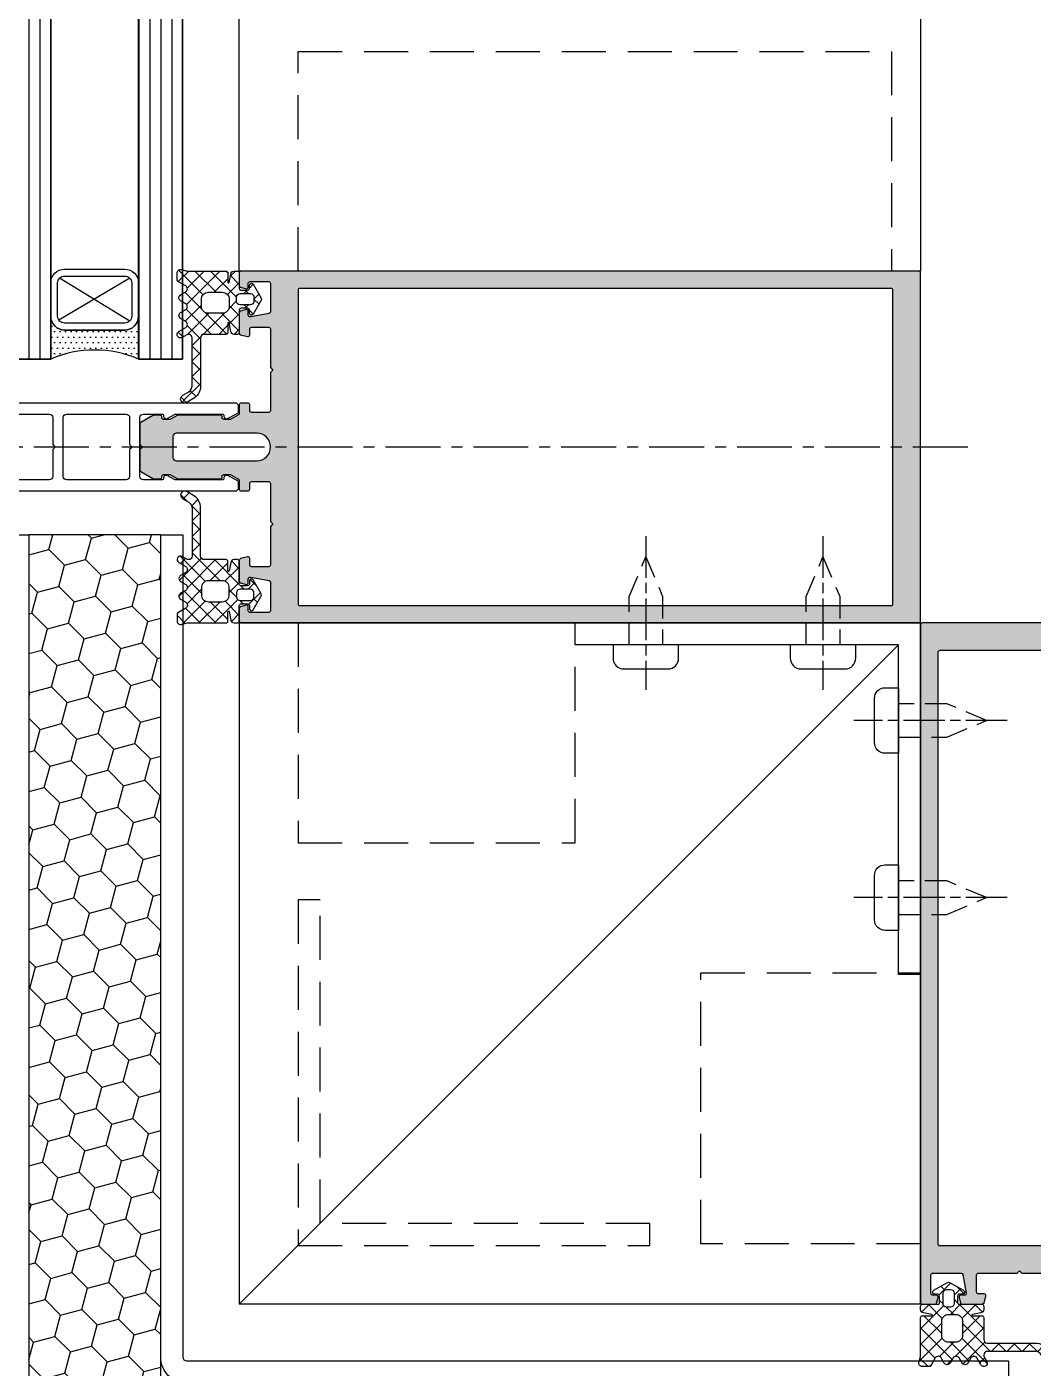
# Model space of a CAD drawing. Header units: millimetres. Extents: x -17234 to -8874, y -2869 to 1211.
# Drawn here: x -12582.9 to -12437.5, y -663.7 to -470 of the extents above; entities that cross this region are included whole.
import ezdxf

# ---------------------------------------------------------------- set-up
doc = ezdxf.new("R2010")
doc.units = ezdxf.units.MM
for name, pattern in [('ACAD_ISO07W100', [3, 0, -3]), ('AM_ISO08W050x2', [9, 6, -0.75, 1.5, -0.75]), ('CENTER', [50.8, 31.75, -6.35, 6.35, -6.35]), ('DASHED', [19.05, 12.7, -6.35]), ('DASHED2', [9.525, 6.35, -3.175])]:
    doc.linetypes.add(name, pattern=pattern)
doc.layers.get('Defpoints').update_dxf_attribs({"linetype": 'ACAD_ISO07W100', "true_color": 0x105689})
for name, color, linetype in [('Centerline', 6, 'CENTER'), ('Gasket EPDM', 32, 'Continuous'), ('Gasket Silicone', 20, 'Continuous'), ('Glass', 4, 'Continuous'), ('Profile', 1, 'Continuous'), ('Profile View', 9, 'Continuous'), ('Screw', 9, 'Continuous'), ('Thermal Break', 3, 'Continuous')]:
    doc.layers.add(name, color=color, linetype=linetype)

# ---------------------------------------------------------------- blocks, each defined once
blk = doc.blocks.new('*U4')
at = {"layer": 'Glass', "ltscale": 0.5}
h = blk.add_hatch(dxfattribs=at)
h.set_pattern_fill('ANSI31', color=5, scale=0.5, angle=45)
h.set_pattern_definition([(90, (0, -0.7), (-1.5875, 3e-16), [])])
h.paths.add_polyline_path([(0, 74.3), (6.35, 74.3), (6.35, 0), (0, 0)])
h.paths.add_polyline_path([(25.4, 0), (19.05, 0), (19.05, 74.3), (25.4, 74.3)])
at = {"layer": 'Glass'}
h = blk.add_hatch(dxfattribs=at)
h.set_pattern_fill('DOTS', color=9, scale=0.5)
h.set_pattern_definition([(0, (-1613.78865, -1630.7913), (0.396875, 0.79375), [0, -0.79375])])
h.paths.add_polyline_path([(17.05, 4.2), (8.35, 4.2, -0.414214), (6.35, 6.2), (6.35, 0, -0.20587), (19.05, 0), (19.05, 6.2, -0.414214)])
at = {"layer": 'Defpoints', "linetype": 'ByBlock', "ltscale": 0.5}
for points in [[(0, 74.3), (6.35, 74.3), (6.35, 0), (0, 0)], [(25.4, 0), (19.05, 0), (19.05, 74.3), (25.4, 74.3)]]:
    blk.add_lwpolyline(points, close=True, dxfattribs=at)
at = {"layer": 'Glass'}
for points in [[(0, 74.3), (0, 0), (6.35, 0), (6.35, 74.3)], [(19.05, 74.3), (19.05, 0), (25.4, 0), (25.4, 74.3)]]:
    blk.add_lwpolyline(points, dxfattribs=at)
at = {"layer": 'Glass', "color": 3}
for points in [[(19.05, 6.2), (19.05, 11, 0.414214), (17.05, 13), (8.35, 13, 0.414214), (6.35, 11), (6.35, 6.2, 0.414214), (8.35, 4.2), (17.05, 4.2, 0.414214)], [(18.05, 6.2), (18.05, 11, 0.414214), (17.05, 12), (8.35, 12, 0.414214), (7.35, 11), (7.35, 6.2, 0.414214), (8.35, 5.2), (17.05, 5.2, 0.414214)]]:
    blk.add_lwpolyline(points, format="xyb", close=True, dxfattribs=at)
at = {"layer": 'Glass', "color": 9}
for points in [[(7.64, 5.49), (17.76, 11.71)], [(7.64, 11.71), (17.86, 5.62)]]:
    blk.add_lwpolyline(points, dxfattribs=at)
blk.add_lwpolyline([(6.35, 0, -0.20587), (19.05, 0), (19.05, 6.2, -0.414214), (17.05, 4.2), (8.35, 4.2, -0.414214), (6.35, 6.2)], format="xyb", close=True, dxfattribs=at)
blk = doc.blocks.new('GG - 01')
at = {"layer": 'Gasket EPDM', "ltscale": 0.5}
h = blk.add_hatch(dxfattribs=at)
h.set_pattern_fill('ANSI37', color=5, scale=0.5, style=0)
h.set_pattern_definition([(45, (16923.136, 487.5036), (-1.12253202, 1.12253202), []), (135, (16923.136, 487.5036), (-1.12253202, -1.12253202), [])])
edge = h.paths.add_edge_path(flags=16)
edge.add_arc((-2.46, -4.83), 1, -90, 0, ccw=False)
edge.add_line((-2.46, -5.83), (-4.47, -5.83))
edge.add_arc((-4.47, -4.83), 1, 180, 270, ccw=False)
edge.add_line((-5.47, -4.83), (-5.47, -3.8))
edge.add_arc((-4.47, -3.8), 1, 90, 180, ccw=False)
edge.add_line((-4.47, -2.8), (-2.46, -2.8))
edge.add_arc((-2.46, -3.8), 1, 0, 90, ccw=False)
edge.add_line((-1.46, -3.8), (-1.46, -4.83))
edge = h.paths.add_edge_path()
edge.add_arc((-8, -7.46), 0.5, 300, 420)
edge.add_line((-7.75, -7.03), (-8.48, -6.6))
edge.add_arc((-8.23, -6.17), 0.5, 120, 240, ccw=False)
edge.add_line((-8.48, -5.74), (-7.75, -5.31))
edge.add_arc((-8, -4.88), 0.5, 300, 420)
edge.add_line((-7.75, -4.45), (-8.48, -4.03))
edge.add_arc((-8.23, -3.59), 0.5, 120, 240, ccw=False)
edge.add_line((-8.48, -3.16), (-7.75, -2.74))
edge.add_arc((-8, -2.3), 0.5, 300, 420)
edge.add_line((-7.75, -1.87), (-8.87, -1.22))
edge.add_arc((-8.75, -1), 0.25, 180, 240, ccw=False)
edge.add_line((-9, -1), (-9, 0))
edge.add_arc((-8.5, 0), 0.5, 75, 180, ccw=False)
edge.add_line((-8.37, 0.48), (-7.53, 0.26))
edge.add_arc((-7.47, 0.5), 0.25, 255, 270)
edge.add_line((-7.47, 0.25), (-1.91, 0.25))
edge.add_arc((-1.91, 0), 0.25, 0, 90, ccw=False)
edge.add_line((-1.66, 0), (-1.66, -1.36))
edge.add_arc((-1.56, -1.36), 0.1, 180, 350)
edge.add_line((-1.46, -1.37), (-1.24, -0.16))
edge.add_arc((-0.75, -0.25), 0.5, 90, 170, ccw=False)
edge.add_line((-0.75, 0.25), (-0.25, 0.25))
edge.add_arc((-0.25, 0), 0.25, 0, 90, ccw=False)
edge.add_line((0, 0), (0, -2.25))
edge.add_arc((0.25, -2.25), 0.25, 180, 270)
edge.add_line((0.25, -2.5), (1.2, -2.5))
edge.add_arc((1.2, -2.24), 0.258, 269.7084, 358.2435)
edge.add_line((1.46, -2.25), (1.46, -1.8))
edge.add_arc((1.76, -1.8), 0.3, 30, 180, ccw=False)
edge.add_line((2.02, -1.65), (3.12, -3.55))
edge.add_arc((2.69, -3.8), 0.5, -30, 30, ccw=False)
edge.add_line((3.12, -4.05), (2.02, -5.95))
edge.add_arc((1.76, -5.8), 0.3, 180, 330, ccw=False)
edge.add_line((1.46, -5.8), (1.46, -5.35))
edge.add_arc((1.2, -5.36), 0.258, 1.7565, 90.2916)
edge.add_line((1.2, -5.1), (0.25, -5.1))
edge.add_arc((0.25, -5.35), 0.25, 90, 180)
edge.add_line((0, -5.35), (0, -8.63))
edge.add_arc((-0.25, -8.63), 0.25, -90, 0, ccw=False)
edge.add_line((-0.25, -8.88), (-0.75, -8.88))
edge.add_arc((-0.75, -8.38), 0.5, 190, 270, ccw=False)
edge.add_line((-1.24, -8.46), (-1.46, -7.25))
edge.add_arc((-1.56, -7.27), 0.1, 10, 180)
edge.add_line((-1.66, -7.27), (-1.66, -8.63))
edge.add_arc((-1.91, -8.63), 0.25, -90, 0, ccw=False)
edge.add_line((-1.91, -8.88), (-5.1, -8.88))
edge.add_arc((-5.1, -9.38), 0.5, 90, 180)
edge.add_line((-5.6, -9.38), (-5.6, -16.31))
edge.add_arc((-7.8, -16.31), 2.2, 300, 360, ccw=False)
edge.add_line((-6.7, -18.21), (-7.58, -18.72))
edge.add_arc((-7.88, -18.2), 0.6, 120, 300, ccw=False)
edge.add_line((-8.18, -17.68), (-7.3, -17.17))
edge.add_arc((-7.8, -16.31), 1, 300, 360)
edge.add_line((-6.8, -16.31), (-6.8, -9.38))
edge.add_arc((-7.3, -9.38), 0.5, 360, 450)
edge.add_line((-7.3, -8.88), (-7.32, -8.88))
edge.add_arc((-7.32, -9.38), 0.5, 90, 120)
edge.add_line((-7.57, -8.94), (-8.25, -9.33))
edge.add_arc((-8.5, -8.9), 0.5, 120, 300, ccw=False)
edge.add_line((-8.75, -8.47), (-7.75, -7.89))
edge = h.paths.add_edge_path(flags=16)
edge.add_arc((1.62, -4.1), 0.5, -90, 0, ccw=False)
edge.add_line((1.62, -4.6), (0.11, -4.6))
edge.add_arc((0.11, -4.1), 0.5, 180, 270, ccw=False)
edge.add_line((-0.39, -4.1), (-0.39, -3.5))
edge.add_arc((0.11, -3.5), 0.5, 90, 180, ccw=False)
edge.add_line((0.11, -3), (1.62, -3))
edge.add_arc((1.62, -3.5), 0.5, 0, 90, ccw=False)
edge.add_line((2.12, -3.5), (2.12, -4.1))
blk.add_lwpolyline([(-7.75, -7.89, 0.57735), (-7.75, -7.03), (-8.48, -6.6, -0.57735), (-8.48, -5.74), (-7.75, -5.31, 0.57735), (-7.75, -4.45), (-8.48, -4.03, -0.57735), (-8.48, -3.16), (-7.75, -2.74, 0.57735), (-7.75, -1.87), (-8.87, -1.22, -0.267949), (-9, -1), (-9, 0), (-9, 0, -0.493145), (-8.37, 0.48), (-7.53, 0.26, 0.065543), (-7.47, 0.25), (-1.91, 0.25, -0.414214), (-1.66, 0), (-1.66, -1.36, 0.916331), (-1.46, -1.37), (-1.24, -0.16, -0.36397), (-0.75, 0.25), (-0.25, 0.25, -0.414214), (0, 0), (0, -2.25, 0.414214), (0.25, -2.5), (1.2, -2.5, 0.406745), (1.46, -2.25), (1.46, -1.8, -0.767327), (2.02, -1.65), (3.12, -3.55, -0.267949), (3.12, -4.05), (2.02, -5.95, -0.767327), (1.46, -5.8), (1.46, -5.35, 0.406745), (1.2, -5.1), (0.25, -5.1, 0.414214), (0, -5.35), (0, -8.63, -0.414214), (-0.25, -8.88), (-0.75, -8.88, -0.36397), (-1.24, -8.46), (-1.46, -7.25, 0.916331), (-1.66, -7.27), (-1.66, -8.63, -0.414214), (-1.91, -8.88), (-5.1, -8.88, 0.414214), (-5.6, -9.38), (-5.6, -16.31, -0.267949), (-6.7, -18.21), (-7.58, -18.72, -1), (-8.18, -17.68), (-7.3, -17.17, 0.267949), (-6.8, -16.31), (-6.8, -9.38, 0.414214), (-7.3, -8.88), (-7.32, -8.88, 0.131652), (-7.57, -8.94), (-8.25, -9.33, -1), (-8.75, -8.47), (-8.75, -8.47), (-7.75, -7.89, 0.267949)], format="xyb", dxfattribs=at)
for points in [[(-1.46, -4.83, -0.414214), (-2.46, -5.83), (-4.47, -5.83, -0.414214), (-5.47, -4.83), (-5.47, -3.8, -0.414214), (-4.47, -2.8), (-2.46, -2.8, -0.414214), (-1.46, -3.8)], [(2.12, -4.1, -0.414214), (1.62, -4.6), (0.11, -4.6, -0.414214), (-0.39, -4.1), (-0.39, -3.5, -0.414214), (0.11, -3), (1.62, -3, -0.414214), (2.12, -3.5)]]:
    blk.add_lwpolyline(points, format="xyb", close=True, dxfattribs=at)

msp = doc.modelspace()

# ---------------------------------------------------------------- hatches: boundary and pattern name
at = {"layer": 'Gasket Silicone', "ltscale": 0.5}
h = msp.add_hatch(color=1, dxfattribs=at)
h.dxf.hatch_style = 1
edge = h.paths.add_edge_path()
edge.add_arc((-12551.932, -514.196), 0.25, 180, 255.00113)
edge.add_line((-12551.997, -514.438), (-12550.997, -514.706))
edge.add_arc((-12550.932, -514.464), 0.25, 255.00117, 359.99997)
edge.add_line((-12550.682, -514.464), (-12550.682, -513.611))
edge.add_arc((-12550.432, -513.611), 0.25, 135, 179.99997, ccw=False)
edge.add_arc((-12550.432, -513.611), 0.25, 90, 135, ccw=False)
edge.add_line((-12550.432, -513.361), (-12547.932, -513.361))
edge.add_arc((-12547.932, -513.611), 0.25, 0, 90, ccw=False)
edge.add_line((-12547.682, -513.611), (-12547.682, -519.195))
edge.add_line((-12547.682, -519.195), (-12547.328, -519.548))
edge.add_line((-12547.328, -519.548), (-12547.682, -519.902))
edge.add_arc((-12547.432, -519.902), 0.25, 179.98645, 180)
edge.add_line((-12547.682, -519.902), (-12547.682, -525.411))
edge.add_arc((-12547.932, -525.411), 0.25, -90, 0, ccw=False)
edge.add_line((-12547.932, -525.661), (-12550.432, -525.661))
edge.add_arc((-12550.432, -525.411), 0.25, 180, 270, ccw=False)
edge.add_line((-12550.682, -525.411), (-12550.682, -524.561))
edge.add_arc((-12550.932, -524.561), 0.25, 0, 90)
edge.add_line((-12550.932, -524.311), (-12551.932, -524.311))
edge.add_arc((-12551.932, -524.561), 0.25, 90, 180)
edge.add_line((-12552.182, -524.561), (-12552.182, -525.799))
edge.add_arc((-12552.432, -525.799), 0.25, 300, 360, ccw=False)
edge.add_line((-12552.307, -526.016), (-12553.396, -526.645))
edge.add_arc((-12553.521, -526.428), 0.25, 270, 300, ccw=False)
edge.add_line((-12553.521, -526.678), (-12554.409, -526.678))
edge.add_arc((-12554.409, -526.428), 0.25, 180, 270, ccw=False)
edge.add_line((-12554.659, -526.428), (-12554.659, -526.311))
edge.add_arc((-12554.909, -526.311), 0.25, 0, 90)
edge.add_line((-12554.909, -526.061), (-12561.032, -526.061))
edge.add_arc((-12561.032, -526.311), 0.25, 90, 120)
edge.add_line((-12561.157, -526.094), (-12562.11, -526.645))
edge.add_arc((-12562.235, -526.428), 0.25, 270, 300, ccw=False)
edge.add_line((-12562.235, -526.678), (-12563.123, -526.678))
edge.add_arc((-12563.123, -526.428), 0.25, 180, 270, ccw=False)
edge.add_line((-12563.373, -526.428), (-12563.373, -526.328))
edge.add_arc((-12563.623, -526.328), 0.25, 0, 90)
edge.add_line((-12563.623, -526.078), (-12564.55, -526.078))
edge.add_arc((-12564.55, -526.328), 0.25, 90, 120)
edge.add_line((-12564.675, -526.112), (-12566.407, -527.112))
edge.add_arc((-12566.282, -527.328), 0.25, 120, 180)
edge.add_line((-12566.532, -527.328), (-12566.532, -530.307))
edge.add_line((-12566.532, -530.307), (-12566.178, -530.661))
edge.add_line((-12566.178, -530.661), (-12566.532, -531.014))
edge.add_line((-12566.532, -531.014), (-12566.532, -533.993))
edge.add_arc((-12566.282, -533.993), 0.25, 180, 240)
edge.add_line((-12566.407, -534.21), (-12564.675, -535.21))
edge.add_arc((-12564.55, -534.993), 0.25, 239.99999, 270)
edge.add_line((-12564.55, -535.243), (-12563.62, -535.243))
edge.add_arc((-12563.62, -534.993), 0.25, 270, 360)
edge.add_line((-12563.37, -534.993), (-12563.37, -534.893))
edge.add_arc((-12563.12, -534.893), 0.25, 90, 180, ccw=False)
edge.add_line((-12563.12, -534.643), (-12562.235, -534.643))
edge.add_arc((-12562.235, -534.893), 0.25, 60, 90, ccw=False)
edge.add_line((-12562.11, -534.677), (-12561.157, -535.227))
edge.add_arc((-12561.032, -535.011), 0.25, 240, 270)
edge.add_line((-12561.032, -535.261), (-12554.909, -535.261))
edge.add_arc((-12554.909, -535.011), 0.25, 270, 360)
edge.add_line((-12554.659, -535.011), (-12554.659, -534.893))
edge.add_arc((-12554.409, -534.893), 0.25, 90, 180, ccw=False)
edge.add_line((-12554.409, -534.643), (-12553.521, -534.643))
edge.add_arc((-12553.521, -534.893), 0.25, 60, 90, ccw=False)
edge.add_line((-12553.396, -534.677), (-12552.307, -535.306))
edge.add_arc((-12552.432, -535.522), 0.25, 0, 60, ccw=False)
edge.add_line((-12552.182, -535.522), (-12552.182, -536.761))
edge.add_arc((-12551.932, -536.761), 0.25, 180, 270)
edge.add_line((-12551.932, -537.011), (-12550.932, -537.011))
edge.add_arc((-12550.932, -536.761), 0.25, 270, 360)
edge.add_line((-12550.682, -536.761), (-12550.682, -535.911))
edge.add_arc((-12550.432, -535.911), 0.25, 90, 180, ccw=False)
edge.add_line((-12550.432, -535.661), (-12547.932, -535.661))
edge.add_arc((-12547.932, -535.911), 0.25, 0, 90, ccw=False)
edge.add_line((-12547.682, -535.911), (-12547.682, -541.42))
edge.add_arc((-12547.432, -541.42), 0.25, 179.99321, 180.00677)
edge.add_line((-12547.682, -541.42), (-12547.328, -541.773))
edge.add_line((-12547.328, -541.773), (-12547.682, -542.127))
edge.add_line((-12547.682, -542.127), (-12547.682, -547.711))
edge.add_arc((-12547.932, -547.711), 0.25, 270, 360, ccw=False)
edge.add_line((-12547.932, -547.961), (-12550.432, -547.961))
edge.add_arc((-12550.432, -547.711), 0.25, 180, 270, ccw=False)
edge.add_line((-12550.682, -547.711), (-12550.682, -546.757))
edge.add_arc((-12550.932, -546.757), 0.25, 0.00004, 104.99997)
edge.add_line((-12550.997, -546.516), (-12551.997, -546.784))
edge.add_arc((-12551.932, -547.025), 0.25, 104.99997, 142.5)
edge.add_arc((-12551.932, -547.025), 0.25, 142.5, 180)
edge.add_line((-12552.182, -547.025), (-12552.182, -550.046))
edge.add_arc((-12551.932, -550.046), 0.25, 180, 255)
edge.add_line((-12551.997, -550.288), (-12551.197, -550.502))
edge.add_arc((-12551.132, -550.261), 0.25, 255, 360)
edge.add_line((-12550.882, -550.261), (-12550.882, -549.711))
edge.add_arc((-12550.632, -549.711), 0.25, 80, 180, ccw=False)
edge.add_line((-12550.588, -549.464), (-12547.888, -549.941))
edge.add_arc((-12547.932, -550.187), 0.25, 0, 80, ccw=False)
edge.add_line((-12547.682, -550.187), (-12547.682, -554.311))
edge.add_arc((-12547.932, -554.311), 0.25, -90, 0, ccw=False)
edge.add_line((-12547.932, -554.561), (-12550.632, -554.561))
edge.add_arc((-12550.632, -554.311), 0.25, 180, 270, ccw=False)
edge.add_line((-12550.882, -554.311), (-12550.882, -553.761))
edge.add_arc((-12551.132, -553.761), 0.25, 0, 105)
edge.add_line((-12551.197, -553.519), (-12551.997, -553.734))
edge.add_arc((-12551.932, -553.975), 0.25, 105, 180)
edge.add_line((-12552.182, -553.975), (-12552.182, -555.811))
edge.add_arc((-12551.932, -555.811), 0.25, 180, 270)
edge.add_line((-12551.932, -556.061), (-12454.007, -556.061))
edge.add_arc((-12454.007, -555.811), 0.25, 270, 360)
edge.add_line((-12453.757, -555.811), (-12453.757, -505.511))
edge.add_arc((-12454.007, -505.511), 0.25, 0, 90)
edge.add_line((-12454.007, -505.261), (-12551.932, -505.261))
edge.add_arc((-12551.932, -505.511), 0.25, 90, 180)
edge.add_line((-12552.182, -505.511), (-12552.182, -507.346))
edge.add_arc((-12551.932, -507.346), 0.25, 180, 255)
edge.add_line((-12551.997, -507.588), (-12551.197, -507.802))
edge.add_arc((-12551.132, -507.561), 0.25, 255, 360)
edge.add_line((-12550.882, -507.561), (-12550.882, -507.011))
edge.add_arc((-12550.632, -507.011), 0.25, 90, 180, ccw=False)
edge.add_line((-12550.632, -506.761), (-12547.932, -506.761))
edge.add_arc((-12547.932, -507.011), 0.25, 0, 90, ccw=False)
edge.add_line((-12547.682, -507.011), (-12547.682, -511.135))
edge.add_arc((-12547.932, -511.135), 0.25, -80, 0, ccw=False)
edge.add_line((-12547.888, -511.381), (-12550.588, -511.857))
edge.add_arc((-12550.632, -511.611), 0.25, 180, 280, ccw=False)
edge.add_line((-12550.882, -511.611), (-12550.882, -511.061))
edge.add_arc((-12551.132, -511.061), 0.25, 0, 105)
edge.add_line((-12551.197, -510.819), (-12551.997, -511.034))
edge.add_arc((-12551.932, -511.275), 0.25, 105, 180)
edge.add_line((-12552.182, -511.275), (-12552.182, -514.196))
edge.add_arc((-12551.932, -514.196), 0.25, 180, 255.00117)
edge.add_line((-12551.997, -514.438), (-12552.182, -514.196))
edge = h.paths.add_edge_path(flags=16)
edge.add_arc((-12549.685, -530.661), 2.003, 270.66262, 449.48584)
edge.add_line((-12549.667, -528.657), (-12561.269, -528.661))
edge.add_arc((-12561.269, -529.161), 0.5, 90, 180)
edge.add_line((-12561.769, -529.161), (-12561.769, -530.661))
edge.add_line((-12561.769, -530.661), (-12561.769, -532.161))
edge.add_arc((-12561.269, -532.161), 0.5, 180, 270)
edge.add_line((-12561.269, -532.661), (-12549.662, -532.664))
edge = h.paths.add_edge_path(flags=16)
edge.add_arc((-12543.432, -553.311), 0.25, 180, 270)
edge.add_line((-12543.432, -553.561), (-12458.007, -553.561))
edge.add_arc((-12458.007, -553.311), 0.25, 270, 360)
edge.add_line((-12457.757, -553.311), (-12457.757, -508.011))
edge.add_arc((-12458.007, -508.011), 0.25, 0, 90)
edge.add_line((-12458.007, -507.761), (-12543.432, -507.761))
edge.add_arc((-12543.432, -508.011), 0.25, 90, 180)
edge.add_line((-12543.682, -508.011), (-12543.682, -553.311))
h = msp.add_hatch(color=1, dxfattribs=at)
h.dxf.hatch_style = 1
edge = h.paths.add_edge_path()
edge.add_arc((-12444.821, -654.236), 0.25, 270, 345.00113)
edge.add_line((-12444.58, -654.3), (-12444.312, -653.3))
edge.add_arc((-12444.553, -653.236), 0.25, 345.00117, 449.99997)
edge.add_line((-12444.553, -652.986), (-12445.407, -652.986))
edge.add_arc((-12445.407, -652.736), 0.25, 225, 269.99997, ccw=False)
edge.add_arc((-12445.407, -652.736), 0.25, 180, 225, ccw=False)
edge.add_line((-12445.657, -652.736), (-12445.657, -650.236))
edge.add_arc((-12445.407, -650.236), 0.25, 90, 180, ccw=False)
edge.add_line((-12445.407, -649.986), (-12439.823, -649.986))
edge.add_line((-12439.823, -649.986), (-12439.469, -649.632))
edge.add_line((-12439.469, -649.632), (-12439.116, -649.986))
edge.add_arc((-12439.116, -649.736), 0.25, 269.98645, 270)
edge.add_line((-12439.116, -649.986), (-12433.607, -649.986))
edge.add_arc((-12433.607, -650.236), 0.25, 0, 90, ccw=False)
edge.add_line((-12433.357, -650.236), (-12433.357, -652.736))
edge.add_arc((-12433.607, -652.736), 0.25, -90, 0, ccw=False)
edge.add_line((-12433.607, -652.986), (-12434.457, -652.986))
edge.add_arc((-12434.457, -653.236), 0.25, 90, 180)
edge.add_line((-12434.707, -653.236), (-12434.707, -654.236))
edge.add_arc((-12434.457, -654.236), 0.25, 180, 270)
edge.add_line((-12434.457, -654.486), (-12433.218, -654.486))
edge.add_arc((-12433.218, -654.736), 0.25, 30, 90, ccw=False)
edge.add_line((-12433.002, -654.611), (-12432.373, -655.7))
edge.add_arc((-12432.59, -655.825), 0.25, 0, 30, ccw=False)
edge.add_line((-12432.34, -655.825), (-12432.34, -656.713))
edge.add_arc((-12432.59, -656.713), 0.25, -90, 0, ccw=False)
edge.add_line((-12432.59, -656.963), (-12432.707, -656.963))
edge.add_arc((-12432.707, -657.213), 0.25, 90, 180)
edge.add_line((-12432.957, -657.213), (-12432.957, -663.336))
edge.add_arc((-12432.707, -663.336), 0.25, 180, 210)
edge.add_line((-12432.923, -663.461), (-12432.373, -664.414))
edge.add_arc((-12432.59, -664.539), 0.25, 0, 30, ccw=False)
edge.add_line((-12432.34, -664.539), (-12432.34, -665.427))
edge.add_arc((-12432.59, -665.427), 0.25, -90, 0, ccw=False)
edge.add_line((-12432.59, -665.677), (-12432.69, -665.677))
edge.add_arc((-12432.69, -665.927), 0.25, 90, 180)
edge.add_line((-12432.94, -665.927), (-12432.94, -666.854))
edge.add_arc((-12432.69, -666.854), 0.25, 180, 210)
edge.add_line((-12432.906, -666.979), (-12431.906, -668.711))
edge.add_arc((-12431.69, -668.586), 0.25, 210, 270)
edge.add_line((-12431.69, -668.836), (-12428.71, -668.836))
edge.add_line((-12428.71, -668.836), (-12428.357, -668.482))
edge.add_line((-12428.357, -668.482), (-12428.003, -668.836))
edge.add_line((-12428.003, -668.836), (-12425.024, -668.836))
edge.add_arc((-12425.024, -668.586), 0.25, 270, 330)
edge.add_line((-12424.808, -668.711), (-12423.808, -666.979))
edge.add_arc((-12424.024, -666.854), 0.25, 329.99999, 360)
edge.add_line((-12423.774, -666.854), (-12423.774, -665.923))
edge.add_arc((-12424.024, -665.923), 0.25, 0, 90)
edge.add_line((-12424.024, -665.673), (-12424.124, -665.673))
edge.add_arc((-12424.124, -665.423), 0.25, 180, 270, ccw=False)
edge.add_line((-12424.374, -665.423), (-12424.374, -664.539))
edge.add_arc((-12424.124, -664.539), 0.25, 150, 180, ccw=False)
edge.add_line((-12424.341, -664.414), (-12423.79, -663.461))
edge.add_arc((-12424.007, -663.336), 0.25, 330, 360)
edge.add_line((-12423.757, -663.336), (-12423.757, -657.213))
edge.add_arc((-12424.007, -657.213), 0.25, 0, 90)
edge.add_line((-12424.007, -656.963), (-12424.124, -656.963))
edge.add_arc((-12424.124, -656.713), 0.25, 180, 270, ccw=False)
edge.add_line((-12424.374, -656.713), (-12424.374, -655.825))
edge.add_arc((-12424.124, -655.825), 0.25, 150, 180, ccw=False)
edge.add_line((-12424.341, -655.7), (-12423.712, -654.611))
edge.add_arc((-12423.495, -654.736), 0.25, 90, 150, ccw=False)
edge.add_line((-12423.495, -654.486), (-12422.257, -654.486))
edge.add_arc((-12422.257, -654.236), 0.25, 270, 360)
edge.add_line((-12422.007, -654.236), (-12422.007, -653.236))
edge.add_arc((-12422.257, -653.236), 0.25, 0, 90)
edge.add_line((-12422.257, -652.986), (-12423.107, -652.986))
edge.add_arc((-12423.107, -652.736), 0.25, 180, 270, ccw=False)
edge.add_line((-12423.357, -652.736), (-12423.357, -650.236))
edge.add_arc((-12423.107, -650.236), 0.25, 90, 180, ccw=False)
edge.add_line((-12423.107, -649.986), (-12417.598, -649.986))
edge.add_arc((-12417.598, -649.736), 0.25, 269.99321, 270.00677)
edge.add_line((-12417.598, -649.986), (-12417.244, -649.632))
edge.add_line((-12417.244, -649.632), (-12416.891, -649.986))
edge.add_line((-12416.891, -649.986), (-12411.307, -649.986))
edge.add_arc((-12411.307, -650.236), 0.25, 0, 90, ccw=False)
edge.add_line((-12411.057, -650.236), (-12411.057, -652.736))
edge.add_arc((-12411.307, -652.736), 0.25, -90, 0, ccw=False)
edge.add_line((-12411.307, -652.986), (-12412.26, -652.986))
edge.add_arc((-12412.26, -653.236), 0.25, 90.00004, 194.99997)
edge.add_line((-12412.502, -653.3), (-12412.234, -654.3))
edge.add_arc((-12411.993, -654.236), 0.25, 194.99997, 232.5)
edge.add_arc((-12411.993, -654.236), 0.25, 232.5, 270)
edge.add_line((-12411.993, -654.486), (-12408.971, -654.486))
edge.add_arc((-12408.971, -654.236), 0.25, 270, 345)
edge.add_line((-12408.73, -654.3), (-12408.515, -653.5))
edge.add_arc((-12408.757, -653.436), 0.25, 345, 450)
edge.add_line((-12408.757, -653.186), (-12409.307, -653.186))
edge.add_arc((-12409.307, -652.936), 0.25, 170, 270, ccw=False)
edge.add_line((-12409.553, -652.892), (-12409.077, -650.192))
edge.add_arc((-12408.831, -650.236), 0.25, 90, 170, ccw=False)
edge.add_line((-12408.831, -649.986), (-12404.707, -649.986))
edge.add_arc((-12404.707, -650.236), 0.25, 0, 90, ccw=False)
edge.add_line((-12404.457, -650.236), (-12404.457, -652.936))
edge.add_arc((-12404.707, -652.936), 0.25, -90, 0, ccw=False)
edge.add_line((-12404.707, -653.186), (-12405.257, -653.186))
edge.add_arc((-12405.257, -653.436), 0.25, 90, 195)
edge.add_line((-12405.498, -653.5), (-12405.284, -654.3))
edge.add_arc((-12405.043, -654.236), 0.25, 195, 270)
edge.add_line((-12405.043, -654.486), (-12403.207, -654.486))
edge.add_arc((-12403.207, -654.236), 0.25, 270, 360)
edge.add_line((-12402.957, -654.236), (-12402.957, -556.311))
edge.add_arc((-12403.207, -556.311), 0.25, 0, 90)
edge.add_line((-12403.207, -556.061), (-12453.507, -556.061))
edge.add_arc((-12453.507, -556.311), 0.25, 90, 180)
edge.add_line((-12453.757, -556.311), (-12453.757, -654.236))
edge.add_arc((-12453.507, -654.236), 0.25, 180, 270)
edge.add_line((-12453.507, -654.486), (-12451.671, -654.486))
edge.add_arc((-12451.671, -654.236), 0.25, 270, 345)
edge.add_line((-12451.43, -654.3), (-12451.215, -653.5))
edge.add_arc((-12451.457, -653.436), 0.25, 345, 450)
edge.add_line((-12451.457, -653.186), (-12452.007, -653.186))
edge.add_arc((-12452.007, -652.936), 0.25, 180, 270, ccw=False)
edge.add_line((-12452.257, -652.936), (-12452.257, -650.236))
edge.add_arc((-12452.007, -650.236), 0.25, 90, 180, ccw=False)
edge.add_line((-12452.007, -649.986), (-12447.883, -649.986))
edge.add_arc((-12447.883, -650.236), 0.25, 10, 90, ccw=False)
edge.add_line((-12447.637, -650.192), (-12447.161, -652.892))
edge.add_arc((-12447.407, -652.936), 0.25, -90, 10, ccw=False)
edge.add_line((-12447.407, -653.186), (-12447.957, -653.186))
edge.add_arc((-12447.957, -653.436), 0.25, 90, 195)
edge.add_line((-12448.198, -653.5), (-12447.984, -654.3))
edge.add_arc((-12447.743, -654.236), 0.25, 195, 270)
edge.add_line((-12447.743, -654.486), (-12444.821, -654.486))
edge.add_arc((-12444.821, -654.236), 0.25, 270, 345.00117)
edge.add_line((-12444.58, -654.3), (-12444.821, -654.486))
edge = h.paths.add_edge_path(flags=16)
edge.add_arc((-12405.707, -645.736), 0.25, 270, 360)
edge.add_line((-12405.457, -645.736), (-12405.457, -560.311))
edge.add_arc((-12405.707, -560.311), 0.25, 0, 90)
edge.add_line((-12405.707, -560.061), (-12451.007, -560.061))
edge.add_arc((-12451.007, -560.311), 0.25, 90, 180)
edge.add_line((-12451.257, -560.311), (-12451.257, -645.736))
edge.add_arc((-12451.007, -645.736), 0.25, 180, 270)
edge.add_line((-12451.007, -645.986), (-12405.707, -645.986))
edge = h.paths.add_edge_path(flags=16)
edge.add_arc((-12428.357, -651.989), 2.003, 0.66262, 179.48584)
edge.add_line((-12430.36, -651.971), (-12430.357, -663.573))
edge.add_arc((-12429.857, -663.573), 0.5, 180, 270)
edge.add_line((-12429.857, -664.073), (-12428.357, -664.073))
edge.add_line((-12428.357, -664.073), (-12426.857, -664.073))
edge.add_arc((-12426.857, -663.573), 0.5, 270, 360)
edge.add_line((-12426.357, -663.573), (-12426.354, -651.966))
edge = h.paths.add_edge_path()
edge.add_line((-12341.358, -556.061), (-12402.957, -556.061))
edge.add_line((-12402.957, -556.061), (-12402.957, -654.486))
edge.add_line((-12402.957, -654.486), (-12341.358, -654.486))
at = {"layer": 'Thermal Break', "ltscale": 0.5}
h = msp.add_hatch(dxfattribs=at)
h.set_pattern_fill('HONEY', color=6, angle=15)
h.set_pattern_definition([(15, (-3770.5487, -974.7751), (3.888565, 3.88856496), [3.175, -6.35]), (135, (-3770.5487, -974.7751), (-5.3118785, 1.4233136), [3.175, -6.35]), (75, (-3770.5487, -974.7751), (-1.42331355, 5.3118785), [-6.35, 3.175])])
h.paths.add_polyline_path([(-12563.532, -665.836), (-12563.532, -543.36), (-12582.582, -543.36), (-12582.582, -665.836)])
h.paths.add_polyline_path([(-12582.082, -684.886), (-12441.056, -684.886), (-12441.056, -665.836), (-12582.082, -665.836)])

# ---------------------------------------------------------------- linework, layer by layer
at = {"ltscale": 0.5}
msp.add_lwpolyline([(-12453.757, -654.486), (-12552.182, -654.486)], dxfattribs=at)
at = {"layer": 'Centerline', "linetype": 'AM_ISO08W050x2'}
for p, q in [((-12493.444, -543.536), (-12493.444, -565.715)), ((-12467.853, -543.536), (-12467.853, -565.715)), ((-12441.232, -570.157), (-12463.412, -570.157)), ((-12441.232, -595.748), (-12463.412, -595.748))]:
    msp.add_line(p, q, dxfattribs=at)
at = {"layer": 'Centerline', "ltscale": 0.25}
msp.add_lwpolyline([(-12446.932, -530.661), (-12610.332, -530.661)], dxfattribs=at)
at = {"layer": 'Profile', "color": 9, "ltscale": 0.5}
for points in [[(-12552.182, -514.196, 0.3394597), (-12551.997, -514.438), (-12550.997, -514.706, 0.4931389), (-12550.682, -514.464), (-12550.682, -513.611, -0.1989122), (-12550.609, -513.434, -0.1989124), (-12550.432, -513.361), (-12547.932, -513.361, -0.4142136), (-12547.682, -513.611), (-12547.682, -519.195), (-12547.328, -519.548), (-12547.682, -519.902, 0.0000591), (-12547.682, -519.902), (-12547.682, -525.411, -0.4142136), (-12547.932, -525.661), (-12550.432, -525.661, -0.4142136), (-12550.682, -525.411), (-12550.682, -524.561, 0.4142136), (-12550.932, -524.311), (-12551.932, -524.311, 0.4142136), (-12552.182, -524.561), (-12552.182, -525.799, -0.2679492), (-12552.307, -526.016), (-12553.396, -526.645, -0.1316525), (-12553.521, -526.678), (-12554.409, -526.678, -0.4142136), (-12554.659, -526.428), (-12554.659, -526.311, 0.4142136), (-12554.909, -526.061), (-12561.032, -526.061, 0.1316525), (-12561.157, -526.094), (-12562.11, -526.645, -0.1316525), (-12562.235, -526.678), (-12563.123, -526.678, -0.4142136), (-12563.373, -526.428), (-12563.373, -526.328, 0.4142136), (-12563.623, -526.078), (-12564.55, -526.078, 0.1316525), (-12564.675, -526.112), (-12566.407, -527.112, 0.2679492), (-12566.532, -527.328), (-12566.532, -530.307), (-12566.178, -530.661), (-12566.532, -531.014), (-12566.532, -533.993, 0.2679492), (-12566.407, -534.21), (-12564.675, -535.21, 0.1316526), (-12564.55, -535.243), (-12563.62, -535.243, 0.4142136), (-12563.37, -534.993), (-12563.37, -534.893, -0.4142136), (-12563.12, -534.643), (-12562.235, -534.643, -0.1316525), (-12562.11, -534.677), (-12561.157, -535.227, 0.1316525), (-12561.032, -535.261), (-12554.909, -535.261, 0.4142136), (-12554.659, -535.011), (-12554.659, -534.893, -0.4142136), (-12554.409, -534.643), (-12553.521, -534.643, -0.1316525), (-12553.396, -534.677), (-12552.307, -535.306, -0.2679492), (-12552.182, -535.522), (-12552.182, -536.761, 0.4142136), (-12551.932, -537.011), (-12550.932, -537.011, 0.4142136), (-12550.682, -536.761), (-12550.682, -535.911, -0.4142136), (-12550.432, -535.661), (-12547.932, -535.661, -0.4142136), (-12547.682, -535.911), (-12547.682, -541.42, 0.0000591), (-12547.682, -541.42), (-12547.328, -541.773), (-12547.682, -542.127), (-12547.682, -547.711, -0.4142136), (-12547.932, -547.961), (-12550.432, -547.961, -0.4142136), (-12550.682, -547.711), (-12550.682, -546.757, 0.4931451), (-12550.997, -546.516), (-12551.997, -546.784, 0.1651008), (-12552.13, -546.873, 0.1651007), (-12552.182, -547.025), (-12552.182, -550.046, 0.3394543), (-12551.997, -550.288), (-12551.197, -550.502, 0.4931454), (-12550.882, -550.261), (-12550.882, -549.711, -0.4663077), (-12550.588, -549.464), (-12547.888, -549.941, -0.3639702), (-12547.682, -550.187), (-12547.682, -554.311, -0.4142136), (-12547.932, -554.561), (-12550.632, -554.561, -0.4142136), (-12550.882, -554.311), (-12550.882, -553.761, 0.4931454), (-12551.197, -553.519), (-12551.997, -553.734, 0.3394543), (-12552.182, -553.975), (-12552.182, -555.811, 0.4142136), (-12551.932, -556.061), (-12454.007, -556.061, 0.4142136), (-12453.757, -555.811), (-12453.757, -555.811), (-12453.757, -505.511, 0.4142136), (-12454.007, -505.261), (-12551.932, -505.261, 0.4142136), (-12552.182, -505.511), (-12552.182, -507.346, 0.3394543), (-12551.997, -507.588), (-12551.197, -507.802, 0.4931454), (-12550.882, -507.561), (-12550.882, -507.011, -0.4142136), (-12550.632, -506.761), (-12547.932, -506.761, -0.4142136), (-12547.682, -507.011), (-12547.682, -511.135, -0.3639702), (-12547.888, -511.381), (-12550.588, -511.857, -0.4663077), (-12550.882, -511.611), (-12550.882, -511.061, 0.4931454), (-12551.197, -510.819), (-12551.997, -511.034, 0.3394543), (-12552.182, -511.275), (-12552.182, -514.196, 0.3394599), (-12551.997, -514.438)], [(-12403.207, -556.061), (-12453.507, -556.061, 0.4142136), (-12453.757, -556.311), (-12453.757, -654.236, 0.4142136), (-12453.507, -654.486), (-12451.671, -654.486, 0.3394543), (-12451.43, -654.3), (-12451.215, -653.5, 0.4931454), (-12451.457, -653.186), (-12452.007, -653.186, -0.4142136), (-12452.257, -652.936), (-12452.257, -650.236, -0.4142136), (-12452.007, -649.986), (-12447.883, -649.986, -0.3639702), (-12447.637, -650.192), (-12447.161, -652.892, -0.4663077), (-12447.407, -653.186), (-12447.957, -653.186, 0.4931454), (-12448.198, -653.5), (-12447.984, -654.3, 0.3394543), (-12447.743, -654.486), (-12444.821, -654.486, 0.3394599), (-12444.58, -654.3), (-12444.821, -654.486, 0.3394597), (-12444.58, -654.3), (-12444.312, -653.3, 0.4931389), (-12444.553, -652.986), (-12445.407, -652.986, -0.1989122), (-12445.584, -652.912, -0.1989124), (-12445.657, -652.736), (-12445.657, -650.236, -0.4142136), (-12445.407, -649.986), (-12439.823, -649.986), (-12439.469, -649.632), (-12439.116, -649.986, 0.0000591), (-12439.116, -649.986), (-12433.607, -649.986, -0.4142136)]]:
    msp.add_lwpolyline(points, format="xyb", dxfattribs=at)
for points in [[(-12543.682, -553.311, 0.4142136), (-12543.432, -553.561), (-12458.007, -553.561, 0.4142136), (-12457.757, -553.311), (-12457.757, -508.011, 0.4142136), (-12458.007, -507.761), (-12543.432, -507.761, 0.4142136), (-12543.682, -508.011), (-12543.682, -553.311)], [(-12549.662, -532.664, 0.989783), (-12549.667, -528.657), (-12561.269, -528.661, 0.4142136), (-12561.769, -529.161), (-12561.769, -530.661), (-12561.769, -532.161, 0.4142136), (-12561.269, -532.661)], [(-12405.707, -645.986, 0.4142136), (-12405.457, -645.736), (-12405.457, -560.311, 0.4142136), (-12405.707, -560.061), (-12451.007, -560.061, 0.4142136), (-12451.257, -560.311), (-12451.257, -645.736, 0.4142136), (-12451.007, -645.986), (-12405.707, -645.986)]]:
    msp.add_lwpolyline(points, format="xyb", close=True, dxfattribs=at)
at = {"layer": 'Profile', "color": 2, "ltscale": 0.5}
for points in [[(-12441.056, -688.086), (-12582.082, -688.086, -0.4142136), (-12585.782, -684.386), (-12585.782, -543.36), (-12582.582, -543.36), (-12582.582, -684.386, 0.4142136), (-12582.082, -684.886), (-12441.056, -684.886)], [(-12441.056, -665.836), (-12559.832, -665.836, -0.4142136), (-12563.532, -662.136), (-12563.532, -543.36), (-12560.332, -543.36), (-12560.332, -662.136, 0.4142136), (-12559.832, -662.636), (-12441.056, -662.636)]]:
    msp.add_lwpolyline(points, format="xyb", close=True, dxfattribs=at)
at = {"layer": 'Profile', "ltscale": 0.5}
msp.add_lwpolyline([(-12503.682, -556.061), (-12453.757, -556.061), (-12453.757, -606.861), (-12456.932, -606.861), (-12456.932, -559.236), (-12503.682, -559.236)], close=True, dxfattribs=at)
at = {"layer": 'Profile View', "ltscale": 0.5}
for points in [[(-12453.757, -443.661), (-12453.757, -505.261), (-12552.182, -505.261), (-12552.182, -443.661)], [(-12453.757, -654.486), (-12453.757, -556.061), (-12552.182, -556.061), (-12552.182, -654.486)], [(-12552.182, -654.486), (-12456.932, -559.236)]]:
    msp.add_lwpolyline(points, dxfattribs=at)
at = {"layer": 'Profile View', "linetype": 'DASHED', "ltscale": 0.5}
for points in [[(-12543.682, -473.511), (-12457.957, -473.511), (-12457.957, -505.261), (-12543.682, -505.261)], [(-12543.682, -587.811), (-12503.682, -587.811), (-12503.682, -556.061), (-12543.682, -556.061)], [(-12543.682, -596.061), (-12543.682, -645.986), (-12492.882, -645.986), (-12492.882, -642.811), (-12540.507, -642.811), (-12540.507, -596.061)], [(-12485.507, -645.736), (-12485.507, -606.611), (-12453.757, -606.611), (-12453.757, -645.736)]]:
    msp.add_lwpolyline(points, close=True, dxfattribs=at)
at = {"layer": 'Screw', "linetype": 'DASHED2', "ltscale": 0.5}
for points in [[(-12495.857, -559.236), (-12495.857, -552.245), (-12493.444, -546.536), (-12491.031, -552.245), (-12491.031, -559.236)], [(-12470.266, -559.236), (-12470.266, -552.245), (-12467.853, -546.536), (-12465.44, -552.245), (-12465.44, -559.236)], [(-12456.932, -572.57), (-12449.941, -572.57), (-12444.232, -570.157), (-12449.941, -567.744), (-12456.932, -567.744)], [(-12456.932, -598.161), (-12449.941, -598.161), (-12444.232, -595.748), (-12449.941, -593.335), (-12456.932, -593.335)]]:
    msp.add_lwpolyline(points, dxfattribs=at)
at = {"layer": 'Screw'}
for points in [[(-12488.707, -561.166), (-12488.707, -559.236), (-12498.182, -559.236), (-12498.182, -561.166, 0.4142136), (-12496.632, -562.715), (-12490.257, -562.715, 0.4142136)], [(-12463.116, -561.166), (-12463.116, -559.236), (-12472.591, -559.236), (-12472.591, -561.166, 0.4142136), (-12471.041, -562.715), (-12464.666, -562.715, 0.4142136)], [(-12458.862, -565.42), (-12456.932, -565.42), (-12456.932, -574.894), (-12458.862, -574.894, -0.4142136), (-12460.412, -573.345), (-12460.412, -566.97, -0.4142136)], [(-12458.862, -591.011), (-12456.932, -591.011), (-12456.932, -600.485), (-12458.862, -600.485, -0.4142136), (-12460.412, -598.936), (-12460.412, -592.56, -0.4142136)]]:
    msp.add_lwpolyline(points, format="xyb", close=True, dxfattribs=at)
at = {"layer": 'Thermal Break', "ltscale": 0.5}
for points in [[(-12585.082, -537.011), (-12552.78, -537.011, 0.4142136), (-12552.28, -536.511), (-12552.28, -535.756, 0.284079), (-12552.418, -535.533), (-12553.902, -534.79, 0.5575365), (-12554.409, -535.103), (-12554.409, -535.161, -0.4142136), (-12554.659, -535.411), (-12561.313, -535.411, -0.1164338), (-12561.425, -535.384), (-12562.613, -534.79, 0.5575365), (-12563.12, -535.103), (-12563.12, -535.161, -0.4142136), (-12563.37, -535.411), (-12566.032, -535.411, -0.4142136), (-12566.532, -534.911), (-12566.532, -526.411, -0.4142136), (-12566.032, -525.911), (-12563.373, -525.911, -0.4142136), (-12563.123, -526.161), (-12563.123, -526.218, 0.5575365), (-12562.616, -526.531), (-12561.429, -525.937, -0.1164338), (-12561.317, -525.911), (-12554.659, -525.911, -0.4142136), (-12554.409, -526.161), (-12554.409, -526.218, 0.5575365), (-12553.902, -526.531), (-12552.418, -525.789, 0.284079), (-12552.28, -525.565), (-12552.28, -524.811, 0.4142136), (-12552.78, -524.311), (-12585.082, -524.311, 0.4142136)], [(-12584.082, -525.911), (-12579.644, -525.911, -0.4142136), (-12579.144, -526.411), (-12579.144, -530.307)], [(-12568.032, -530.307), (-12567.678, -530.661), (-12568.032, -531.014), (-12568.032, -534.911, -0.4142135), (-12568.532, -535.411), (-12577.144, -535.411, -0.4142136), (-12577.644, -534.911), (-12577.644, -526.411, -0.4142136), (-12577.144, -525.911), (-12568.532, -525.911, -0.4142136), (-12568.032, -526.411), (-12568.032, -530.307)], [(-12579.144, -530.307), (-12578.791, -530.661), (-12579.144, -531.014), (-12579.144, -534.911, -0.4142135), (-12579.644, -535.411), (-12584.082, -535.411, -0.4142136)]]:
    msp.add_lwpolyline(points, format="xyb", dxfattribs=at)
msp.add_lwpolyline([(-12563.532, -665.836), (-12563.532, -543.36), (-12582.582, -543.36), (-12582.582, -665.836)], close=True, dxfattribs=at)

# ---------------------------------------------------------------- block references
at = {"layer": 'Gasket EPDM'}
msp.add_blockref('GG - 01', (-12552.182, -505.511), dxfattribs=at)
at = {"layer": 'Gasket EPDM', "xscale": -1, "rotation": 180}
msp.add_blockref('GG - 01', (-12552.182, -555.811), dxfattribs=at)
at = {"layer": 'Gasket EPDM', "rotation": 90.00000000000001}
msp.add_blockref('GG - 01', (-12453.507, -654.486), dxfattribs=at)
at = {"layer": 'Glass', "xscale": -1}
msp.add_blockref('*U4', (-12560.382, -517.961), dxfattribs=at)

doc.saveas('drawing.dxf')
